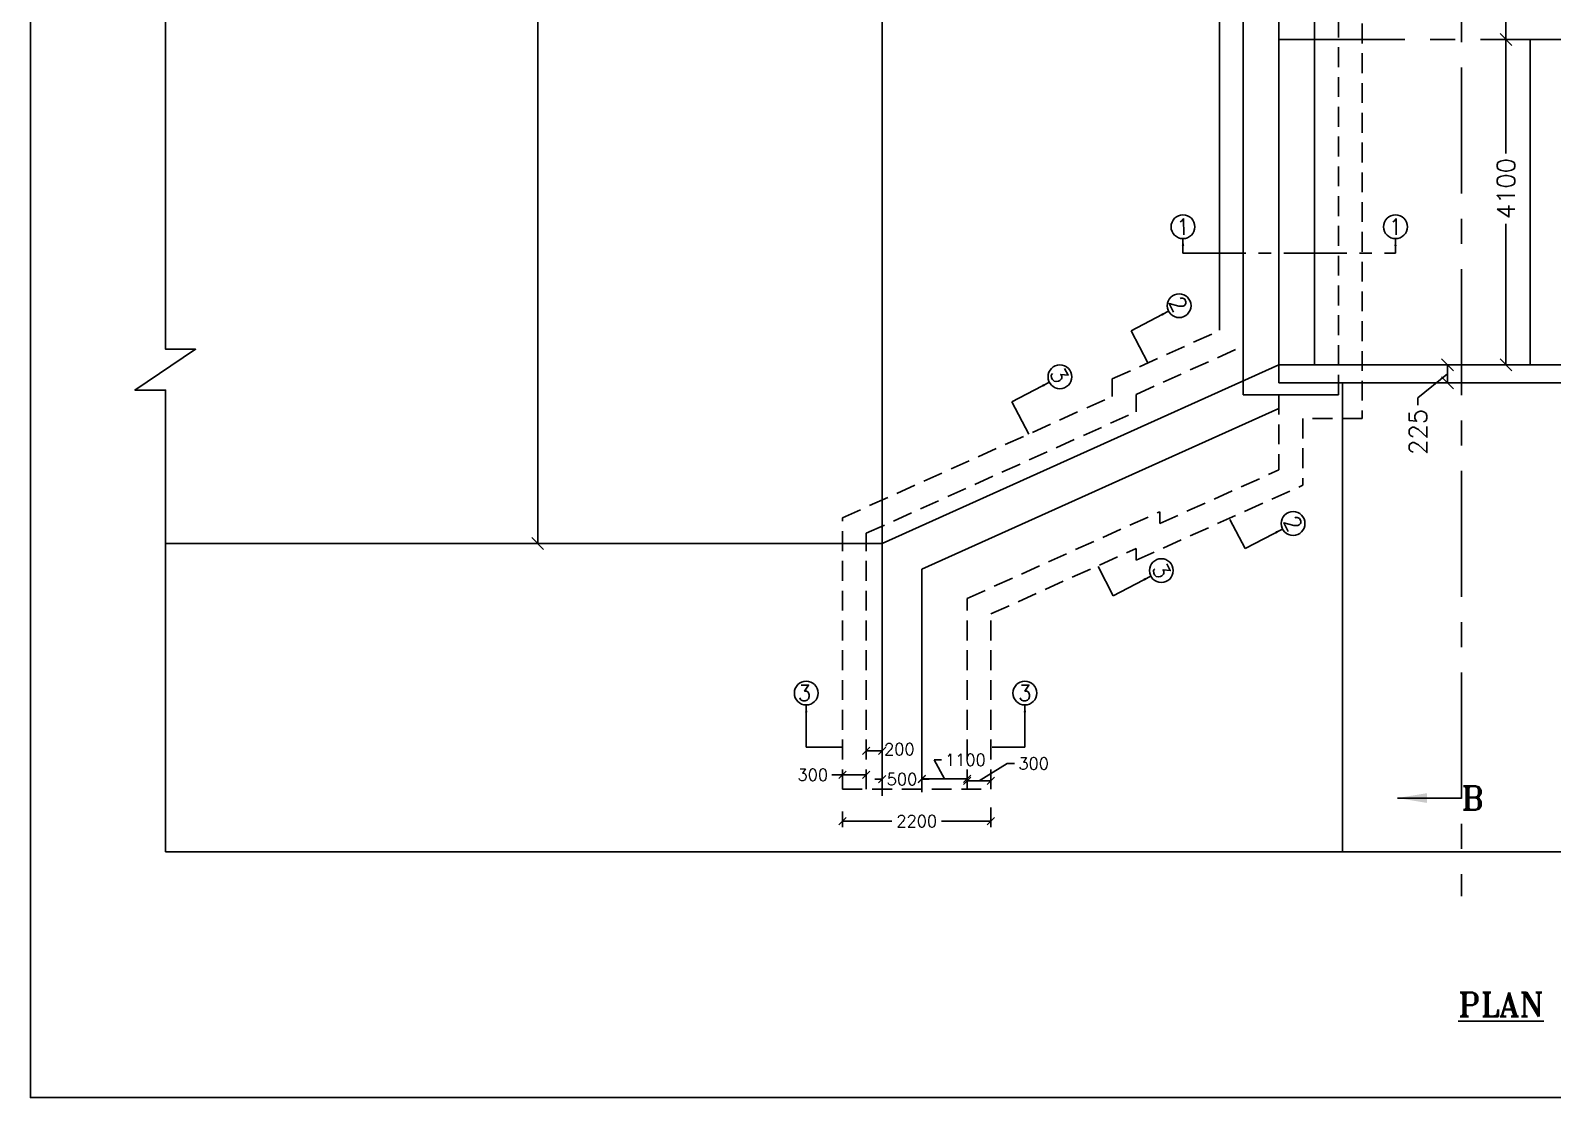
# Model space of a CAD drawing. Header units: inches. Extents: x 103704 to 206073, y -77340 to 89240.
# Drawn here: x 141256 to 160439, y -77340 to -63899 of the extents above; entities that cross this region are included whole.
import ezdxf
from ezdxf.enums import TextEntityAlignment as Align

# ---------------------------------------------------------------- set-up
doc = ezdxf.new("R2010")
doc.units = ezdxf.units.IN
doc.header["$LTSCALE"] = 100
doc.header["$MEASUREMENT"] = 0
doc.header["$PDMODE"] = 3
doc.linetypes.add('CENTER', pattern=[50.8, 31.75, -6.35, 6.35, -6.35])
doc.linetypes.add('DASHED2', pattern=[0.375, 0.25, -0.125])
for name, color, linetype in [('Center Line', 7, 'CENTER'), ('Dim', 7, 'Continuous'), ('Text', 7, 'Continuous')]:
    doc.layers.add(name, color=color, linetype=linetype)
doc.styles.add('ROMANS', font='romans')
doc.styles.add('ROMANT', font='romant')
doc.dimstyles.new('Raj-75', dxfattribs={"dimscale": 75, "dimtxt": 2, "dimasz": 1.25, "dimexe": 1, "dimexo": 0.625, "dimtad": 0, "dimtxsty": 'ROMANS', "dimblk": 'OBLIQUE', "dimcen": 1.25, "dimclrd": 256, "dimclre": 256, "dimclrt": 256, "dimadec": 0, "dimazin": 0, "dimtfac": 1, "dimtmove": 1, "dimatfit": 3, "dimfxl": 1, "dimlwd": -1, "dimlwe": -1, "dimarcsym": 0})

# ---------------------------------------------------------------- blocks, each defined once
blk = doc.blocks.new('_Oblique')
at = {"color": 0, "linetype": 'ByBlock', "lineweight": -2}
blk.add_line((-0.5, -0.5), (0.5, 0.5), dxfattribs=at)
blk = doc.blocks.new('*D84')
at = {"layer": 'Defpoints', "color": 0, "transparency": 16777216}
for p in [(153061, -73326), (153061, -73430), (152490, -73539)]:
    blk.add_point(p, dxfattribs=at)
at = {"layer": 'Dim', "transparency": 16777216}
for p, q in [((152776, -73326), (152644, -73086)), ((152644, -73086), (152738, -73086)), ((152490, -73493), (152490, -73251)), ((153061, -73383), (153061, -73251)), ((152490, -73326), (153061, -73326))]:
    blk.add_line(p, q, dxfattribs=at)
at = {"layer": 'Dim', "transparency": 16777216, "xscale": 93.75, "yscale": 93.75, "zscale": 93.75, "rotation": 180}
blk.add_blockref('_Oblique', (152490, -73326), dxfattribs=at)
at = {"layer": 'Dim', "transparency": 16777216, "xscale": 93.75, "yscale": 93.75, "zscale": 93.75}
blk.add_blockref('_Oblique', (153061, -73326), dxfattribs=at)
at = {"layer": 'Dim', "transparency": 16777216, "insert": (153039, -73086), "char_height": 150, "attachment_point": 5, "style": 'ROMANS'}
blk.add_mtext('1100', dxfattribs=at)
blk = doc.blocks.new('*D85')
at = {"layer": 'Defpoints', "color": 0, "transparency": 16777216}
for p in [(153061, -73372), (153361, -73352), (153361, -73372)]:
    blk.add_point(p, dxfattribs=at)
at = {"layer": 'Dim', "transparency": 16777216}
for p, q in [((153061, -73325), (153061, -73277)), ((153211, -73352), (153567, -73132)), ((153361, -73325), (153361, -73277)), ((153567, -73132), (153660, -73132)), ((153061, -73352), (153361, -73352))]:
    blk.add_line(p, q, dxfattribs=at)
at = {"layer": 'Dim', "transparency": 16777216, "xscale": 93.75, "yscale": 93.75, "zscale": 93.75, "rotation": 180}
blk.add_blockref('_Oblique', (153061, -73352), dxfattribs=at)
at = {"layer": 'Dim', "transparency": 16777216, "xscale": 93.75, "yscale": 93.75, "zscale": 93.75}
blk.add_blockref('_Oblique', (153361, -73352), dxfattribs=at)
at = {"layer": 'Dim', "transparency": 16777216, "insert": (153900, -73132), "char_height": 150, "attachment_point": 5, "style": 'ROMANS'}
blk.add_mtext('300', dxfattribs=at)
blk = doc.blocks.new('*D86')
at = {"layer": 'Defpoints', "color": 0, "transparency": 16777216}
for p in [(151990, -73305), (152490, -73326), (152490, -73331)]:
    blk.add_point(p, dxfattribs=at)
at = {"layer": 'Dim', "transparency": 16777216}
for p, q in [((151990, -73331), (151896, -73331)), ((151990, -73331), (152000, -73331)), ((151990, -73352), (151990, -73406)), ((152490, -73331), (152480, -73331)), ((152490, -73331), (152584, -73331)), ((152490, -73373), (152490, -73406))]:
    blk.add_line(p, q, dxfattribs=at)
at = {"layer": 'Dim', "transparency": 16777216, "xscale": 93.75, "yscale": 93.75, "zscale": 93.75}
blk.add_blockref('_Oblique', (151990, -73331), dxfattribs=at)
at = {"layer": 'Dim', "transparency": 16777216, "xscale": 93.75, "yscale": 93.75, "zscale": 93.75, "rotation": 180}
blk.add_blockref('_Oblique', (152490, -73331), dxfattribs=at)
at = {"layer": 'Dim', "transparency": 16777216, "insert": (152240, -73331), "char_height": 150, "attachment_point": 5, "style": 'ROMANS'}
blk.add_mtext('500', dxfattribs=at)
blk = doc.blocks.new('*D87')
at = {"layer": 'Defpoints', "color": 0, "transparency": 16777216}
for p in [(151790, -72965), (151990, -72965), (151990, -72974)]:
    blk.add_point(p, dxfattribs=at)
at = {"layer": 'Dim', "transparency": 16777216}
for p, q in [((151790, -72974), (151990, -72974)), ((151790, -73012), (151790, -73049)), ((151990, -73012), (151990, -73049))]:
    blk.add_line(p, q, dxfattribs=at)
at = {"layer": 'Dim', "transparency": 16777216, "xscale": 93.75, "yscale": 93.75, "zscale": 93.75, "rotation": 180}
blk.add_blockref('_Oblique', (151790, -72974), dxfattribs=at)
at = {"layer": 'Dim', "transparency": 16777216, "xscale": 93.75, "yscale": 93.75, "zscale": 93.75}
blk.add_blockref('_Oblique', (151990, -72974), dxfattribs=at)
at = {"layer": 'Dim', "transparency": 16777216, "insert": (152207, -72952), "char_height": 150, "attachment_point": 5, "style": 'ROMANS'}
blk.add_mtext('200', dxfattribs=at)
blk = doc.blocks.new('*D88')
at = {"layer": 'Defpoints', "color": 0, "transparency": 16777216}
for p in [(151490, -73247), (151490, -73274), (151790, -73247)]:
    blk.add_point(p, dxfattribs=at)
at = {"layer": 'Dim', "transparency": 16777216}
for p, q in [((151356, -73274), (151490, -73274)), ((151790, -73274), (151490, -73274)), ((151490, -73294), (151490, -73349)), ((151790, -73294), (151790, -73349))]:
    blk.add_line(p, q, dxfattribs=at)
at = {"layer": 'Dim', "transparency": 16777216, "xscale": 93.75, "yscale": 93.75, "zscale": 93.75, "rotation": 180}
blk.add_blockref('_Oblique', (151490, -73274), dxfattribs=at)
at = {"layer": 'Dim', "transparency": 16777216, "xscale": 93.75, "yscale": 93.75, "zscale": 93.75}
blk.add_blockref('_Oblique', (151790, -73274), dxfattribs=at)
at = {"layer": 'Dim', "transparency": 16777216, "insert": (151116, -73274), "char_height": 150, "attachment_point": 5, "style": 'ROMANS'}
blk.add_mtext('300', dxfattribs=at)
blk = doc.blocks.new('*D89')
at = {"layer": 'Defpoints', "color": 0, "transparency": 16777216}
for p in [(153361, -73641), (151490, -73689), (153361, -73858)]:
    blk.add_point(p, dxfattribs=at)
at = {"layer": 'Dim', "transparency": 16777216}
for p, q in [((151490, -73736), (151490, -73933)), ((153361, -73688), (153361, -73933)), ((151490, -73858), (152114, -73858)), ((153361, -73858), (152737, -73858))]:
    blk.add_line(p, q, dxfattribs=at)
at = {"layer": 'Dim', "transparency": 16777216, "xscale": 93.75, "yscale": 93.75, "zscale": 93.75, "rotation": 180}
blk.add_blockref('_Oblique', (151490, -73858), dxfattribs=at)
at = {"layer": 'Dim', "transparency": 16777216, "xscale": 93.75, "yscale": 93.75, "zscale": 93.75}
blk.add_blockref('_Oblique', (153361, -73858), dxfattribs=at)
at = {"layer": 'Dim', "transparency": 16777216, "insert": (152426, -73858), "char_height": 150, "attachment_point": 5, "style": 'ROMANS'}
blk.add_mtext('2200', dxfattribs=at)
blk = doc.blocks.new('*D146')
at = {"layer": 'Defpoints', "color": 0, "transparency": 16777216}
for p in [(147981, -57362), (147649, -70362), (147981, -70362)]:
    blk.add_point(p, dxfattribs=at)
at = {"layer": 'Dim', "transparency": 16777216}
for p, q in [((147934, -57362), (147574, -57362)), ((147649, -57362), (147649, -62440)), ((147649, -70362), (147649, -63508)), ((147934, -70362), (147574, -70362))]:
    blk.add_line(p, q, dxfattribs=at)
at = {"layer": 'Dim', "transparency": 16777216, "xscale": 150, "yscale": 150, "zscale": 150}
for p, rotation in [((147649, -57362), 90), ((147649, -70362), 270)]:
    blk.add_blockref('_Oblique', p, dxfattribs=dict(at, rotation=rotation))
at = {"layer": 'Dim', "transparency": 16777216, "insert": (147649, -62974), "char_height": 225, "attachment_point": 5, "rotation": 90, "style": 'ROMANS'}
blk.add_mtext('13000', dxfattribs=at)
blk = doc.blocks.new('*D148')
at = {"layer": 'Defpoints', "color": 0, "transparency": 16777216}
for p in [(159852, -64012), (159852, -68112), (159887, -68112)]:
    blk.add_point(p, dxfattribs=at)
at = {"layer": 'Dim', "transparency": 16777216}
for p, q in [((159805, -64012), (159777, -64012)), ((159852, -64012), (159852, -65448)), ((159852, -68112), (159852, -66335)), ((159840, -68112), (159777, -68112))]:
    blk.add_line(p, q, dxfattribs=at)
at = {"layer": 'Dim', "transparency": 16777216, "xscale": 150, "yscale": 150, "zscale": 150}
for p, rotation in [((159852, -64012), 90), ((159852, -68112), 270)]:
    blk.add_blockref('_Oblique', p, dxfattribs=dict(at, rotation=rotation))
at = {"layer": 'Dim', "transparency": 16777216, "insert": (159852, -65892), "char_height": 225, "attachment_point": 5, "rotation": 90, "style": 'ROMANS'}
blk.add_mtext('4100', dxfattribs=at)
blk = doc.blocks.new('*D150')
at = {"layer": 'Defpoints', "color": 0, "transparency": 16777216}
for p in [(159114, -68112), (159114, -68337), (159114, -68337)]:
    blk.add_point(p, dxfattribs=at)
at = {"layer": 'Dim', "transparency": 16777216}
for p, q in [((159114, -68224), (158743, -68526)), ((159067, -68112), (159039, -68112)), ((159114, -68112), (159114, -68337)), ((159067, -68337), (159039, -68337)), ((158743, -68526), (158743, -68620))]:
    blk.add_line(p, q, dxfattribs=at)
at = {"layer": 'Dim', "transparency": 16777216, "xscale": 150, "yscale": 150, "zscale": 150}
for p, rotation in [((159114, -68112), 90), ((159114, -68337), 270)]:
    blk.add_blockref('_Oblique', p, dxfattribs=dict(at, rotation=rotation))
at = {"layer": 'Dim', "transparency": 16777216, "insert": (158743, -68956), "char_height": 225, "attachment_point": 5, "rotation": 90, "style": 'ROMANS'}
blk.add_mtext('225', dxfattribs=at)
blk = doc.blocks.new('*D153')
at = {"layer": 'Defpoints', "color": 0, "transparency": 16777216}
for p in [(159852, -63712), (159852, -63712), (159666, -64012)]:
    blk.add_point(p, dxfattribs=at)
at = {"layer": 'Dim', "transparency": 16777216}
for p, q in [((159805, -63712), (159777, -63712)), ((159852, -64012), (159852, -63712)), ((159713, -64012), (159927, -64012))]:
    blk.add_line(p, q, dxfattribs=at)
at = {"layer": 'Dim', "transparency": 16777216, "xscale": 150, "yscale": 150, "zscale": 150}
for p, rotation in [((159852, -63712), 90), ((159852, -64012), 270)]:
    blk.add_blockref('_Oblique', p, dxfattribs=dict(at, rotation=rotation))
at = {"layer": 'Dim', "transparency": 16777216, "insert": (160034, -63464), "char_height": 225, "attachment_point": 5, "rotation": 90, "style": 'ROMANS'}
blk.add_mtext('225', dxfattribs=at)

msp = doc.modelspace()

# ---------------------------------------------------------------- linework, layer by layer
at = {"color": 0, "linetype": 'DASHED2', "ltscale": 10}
for p, q in [((158040.007, -58936.888), (158040.007, -68786.888)), ((157740.007, -59236.888), (157740.007, -68486.888)), ((154890.007, -68289.278), (156240.007, -67681.778)), ((155190.007, -68483.254), (156540.007, -67875.754)), ((154890.007, -68508.595), (154890.007, -68289.278)), ((155190.007, -68702.571), (155190.007, -68483.254)), ((151490.007, -70038.595), (154890.007, -68508.595)), ((156990.007, -68486.888), (156990.007, -69434.37)), ((151790.007, -70232.571), (155190.007, -68702.571)), ((158040.007, -68786.888), (157290.007, -68786.888)), ((157290.007, -68786.888), (157290.007, -69628.346)), ((155490.007, -70109.37), (156990.007, -69434.37)), ((155190.007, -70573.346), (157290.007, -69628.346)), ((153061.007, -71054.381), (155490.007, -69961.331)), ((151490.007, -73456.888), (151490.007, -70038.595)), ((151790.007, -73456.888), (151790.007, -70232.571)), ((153361.007, -71248.357), (155190.007, -70425.307)), ((153061.007, -73456.888), (153061.007, -71054.381)), ((153361.007, -73456.888), (153361.007, -71248.357)), ((151490.007, -73456.888), (153361.007, -73456.888))]:
    msp.add_line(p, q, dxfattribs=at)
at = {"color": 0, "ltscale": 5}
for p, q in [((151990.007, -70361.888), (156990.007, -68111.888)), ((156990.007, -68111.888), (161590.007, -68111.888)), ((156990.007, -68336.888), (161590.007, -68336.888)), ((152490.007, -70685.181), (156990.007, -68660.181)), ((156540.007, -68486.888), (157740.007, -68486.888))]:
    msp.add_line(p, q, dxfattribs=at)
for points in [[(142960.405, -46908.221), (142960.405, -57990.694), (143337.517, -57990.694), (142572.613, -58505.683), (142960.405, -58505.683), (142960.405, -67913.97), (143337.517, -67913.97), (142572.613, -68428.958), (142960.405, -68428.958), (142960.405, -74243.747)], [(179705.906, -46908.221), (179705.906, -57990.694), (180083.018, -57990.694), (179318.114, -58505.683), (179705.906, -58505.683), (179705.906, -67913.97), (180083.018, -67913.97), (179318.114, -68428.958), (179705.906, -68428.958), (179705.906, -74243.747), (142960.405, -74243.747)]]:
    msp.add_lwpolyline(points, dxfattribs=at)
at = {"layer": 'Center Line', "color": 0, "ltscale": 0.5}
for p, q in [((159290.007, -46586), (159290.007, -74803)), ((156990.007, -64011.888), (161590.007, -64011.888))]:
    msp.add_line(p, q, dxfattribs=at)
at = {"layer": 'Dim', "color": 0}
for p, q in [((151990.007, -54266.888), (151990.007, -73539.388)), ((156540.007, -59236.888), (156540.007, -68486.888)), ((157440.007, -59236.888), (157440.007, -68111.888)), ((156990.007, -59386.888), (156990.007, -68336.888)), ((156240.007, -60041.998), (156240.007, -67673.362)), ((160155.5, -68111.888), (160155.5, -64011.888)), ((157790.007, -74243.747), (157790.007, -68336.888)), ((155490.007, -70109.37), (155490.007, -69961.331)), ((142960.405, -70361.888), (151990.007, -70361.888)), ((155190.007, -70425.307), (155190.007, -70573.346)), ((152490.007, -73456.888), (152490.007, -70685.181)), ((148969.711, -74243.747), (142960.405, -74243.747))]:
    msp.add_line(p, q, dxfattribs=at)
at = {"layer": 'Dim', "color": 0, "linetype": 'CENTER', "ltscale": 0.25}
for p, q in [((155781.609, -66704.883), (158459.537, -66704.883)), ((155127.307, -67682.793), (155339.028, -68087.219)), ((153625.378, -68578.479), (153837.099, -68982.905)), ((156371.526, -70059.476), (156563.592, -70426.356)), ((154711.36, -70652.902), (154903.426, -71019.782)), ((151033.514, -72928.52), (151490.007, -72928.52)), ((153375.007, -72928.52), (153789.121, -72928.52))]:
    msp.add_line(p, q, dxfattribs=at)
at = {"layer": 'Dim', "color": 0}
msp.add_lwpolyline([(141256.193, -34818.455), (206015.26, -34818.455), (206015.26, -77340.097), (141256.193, -77340.097)], close=True, dxfattribs=at)
for centre in [(155781.609, -66371.642), (158459.537, -66371.642), (155732.618, -67365.906), (154230.688, -68261.592), (157168.903, -70109.469), (155508.737, -70702.896), (151033.514, -72245.28), (153789.121, -72245.28)]:
    msp.add_circle(centre, 150, dxfattribs=at)

# ---------------------------------------------------------------- texts
at = {"layer": 'Dim', "color": 0, "style": 'ROMANS'}
for s, rotation, p in [('1', 0.0959422, (155781.609, -66371.642)), ('1', 0.0959422, (158459.537, -66371.642)), ('2', 297.728482, (155722.783, -67347.119)), ('3', 297.728482, (154220.853, -68242.805)), ('2', 297.728482, (157168.903, -70109.469)), ('3', 297.728482, (155508.737, -70702.896)), ('3', 0.0959422, (151012.308, -72245.28)), ('3', 0.0959422, (153789.121, -72245.28))]:
    msp.add_text(s, height=200, rotation=rotation, dxfattribs=at).set_placement(p, align=Align.MIDDLE_CENTER)
at = {"layer": 'Text', "color": 0, "style": 'ROMANT'}
msp.add_text('B', height=300, dxfattribs=at).set_placement((159290.007, -73567.687), align=Align.MIDDLE_LEFT)
msp.add_text('%%uPLAN', height=300, dxfattribs=at).set_placement((159790.564, -76408.427), align=Align.BOTTOM_CENTER)

# ---------------------------------------------------------------- dimensions: what is measured, and where the dimension line sits
at = {"layer": 'Dim', "color": 0}
for base, p1, p2, picture, middle in [((147649.052, -70361.888), (147980.623, -57361.888), (147980.623, -70361.888), '*D146', (147649.052, -62974.042)), ((159851.852, -68111.888), (159851.852, -64011.888), (159886.518, -68111.888), '*D148', (159851.852, -65891.804)), ((159113.675, -68336.888), (159113.675, -68111.888), (159113.675, -68336.888), '*D150', (158743.362, -68666.5))]:
    dim = msp.add_linear_dim(base=base, p1=p1, p2=p2, angle=90, dimstyle='Raj-75', override={"dimtxt": 3, "dimasz": 2}, dxfattribs=at)
    dim.commit()
    dim.dimension.update_dxf_attribs({"geometry": picture, "text_midpoint": middle, "dimtype": 160})
dim = msp.add_linear_dim(base=(159851.852, -63711.888), p1=(159666.127, -64011.888), p2=(159851.852, -63711.888), angle=90, text='225', dimstyle='Raj-75', override={"dimtxt": 3, "dimasz": 2}, dxfattribs=at)
dim.commit()
dim.dimension.update_dxf_attribs({"geometry": '*D153', "text_midpoint": (160034, -63463.5), "dimtype": 160})
for base, p1, p2, picture, middle in [((151990.007, -72973.572), (151790.007, -72965.063), (151990.007, -72965.063), '*D87', (152207.349, -72952.298)), ((153361.007, -73351.833), (153061.007, -73371.752), (153361.007, -73371.752), '*D85', (153707.162, -73131.52)), ((151490.007, -73274.106), (151790.007, -73246.885), (151490.007, -73246.885), '*D88', (151115.795, -73274.106))]:
    dim = msp.add_linear_dim(base=base, p1=p1, p2=p2, dimstyle='Raj-75', override={"dimfxl": 150}, dxfattribs=at)
    dim.commit()
    dim.dimension.update_dxf_attribs({"geometry": picture, "text_midpoint": middle, "dimtype": 160})
dim = msp.add_linear_dim(base=(153061.007, -73325.991), p1=(152490.007, -73539.388), p2=(153061.007, -73429.598), text='1100', dimstyle='Raj-75', override={"dimfxl": 150}, dxfattribs=at)
dim.commit()
dim.dimension.update_dxf_attribs({"geometry": '*D84', "text_midpoint": (152785, -73085.5), "dimtype": 160})
dim = msp.add_linear_dim(base=(152490.007, -73330.985), p1=(151990.007, -73305.456), p2=(152490.007, -73325.991), dimstyle='Raj-75', override={"dimfxl": 150}, dxfattribs=at)
dim.commit()
dim.dimension.update_dxf_attribs({"geometry": '*D86', "text_midpoint": (152240.007, -73330.985)})
dim = msp.add_linear_dim(base=(153361.007, -73857.594), p1=(151490.007, -73689.308), p2=(153361.007, -73641.03), text='2200', dimstyle='Raj-75', override={"dimfxl": 150}, dxfattribs=at)
dim.commit()
dim.dimension.update_dxf_attribs({"geometry": '*D89', "text_midpoint": (152425.507, -73857.594)})

# ---------------------------------------------------------------- leaders
for points, override in [([(155781.609, -66521.642), (155781.609, -66704.883)], {"dimgap": 0.625, "dimtad": 0}), ([(158459.537, -66521.642), (158459.537, -66704.883)], {"dimgap": 0.625, "dimtad": 0}), ([(155599.727, -67435.476), (155127.307, -67682.793)], {"dimgap": 0.625, "dimtad": 0}), ([(154097.797, -68331.162), (153625.378, -68578.479)], {"dimgap": 0.625, "dimtad": 0}), ([(157036.011, -70179.039), (156563.592, -70426.356)], {"dimgap": 0.625, "dimtad": 0}), ([(155375.846, -70772.465), (154903.426, -71019.782)], {"dimgap": 0.625, "dimtad": 0}), ([(151033.514, -72395.28), (151033.514, -72928.52)], {"dimgap": 0.625, "dimtad": 0}), ([(153789.121, -72395.28), (153789.121, -72928.52)], {"dimgap": 0.625, "dimtad": 0}), ([(158483.6, -73567.687), (159290.007, -73567.687)], {"dimasz": 5, "dimgap": 0.625, "dimtad": 0})]:
    msp.add_leader(points, dimstyle='Raj-75', override=override, dxfattribs=at)

doc.saveas('drawing.dxf')
